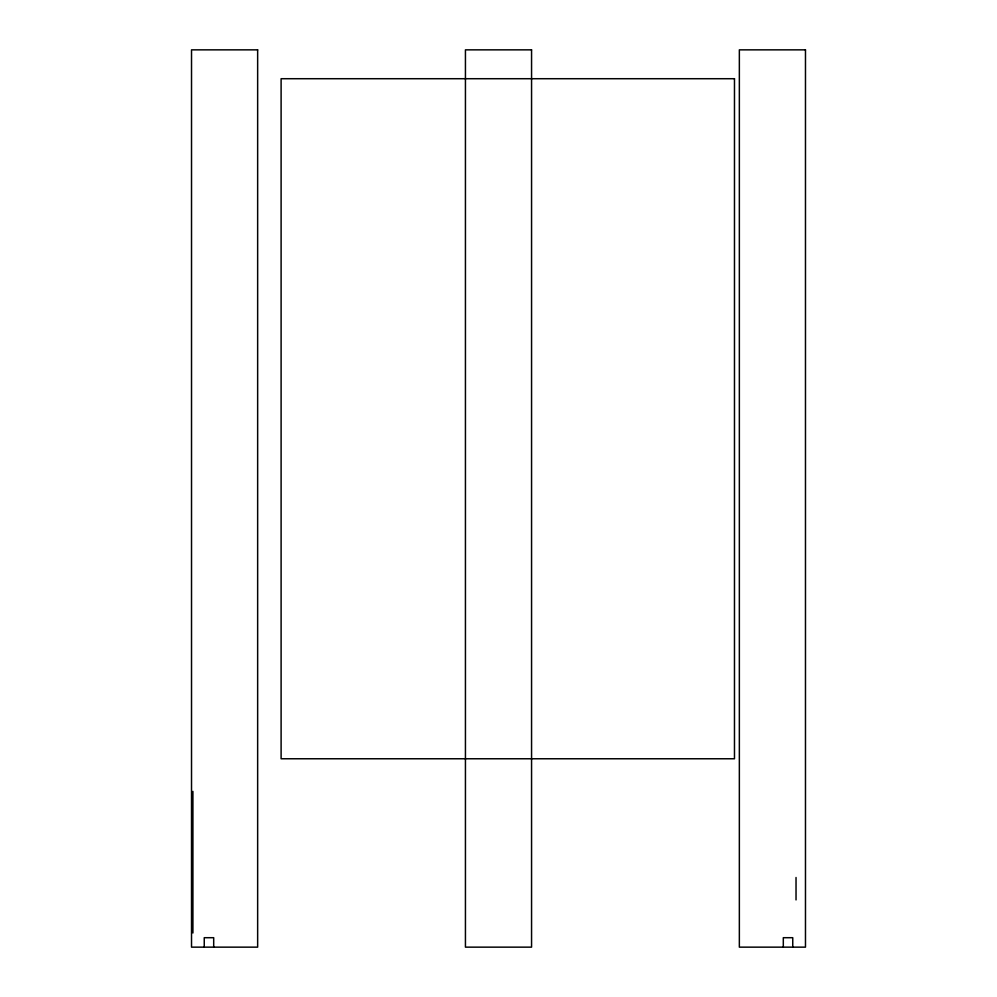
<?xml version="1.0" encoding="UTF-8"?>
<svg xmlns="http://www.w3.org/2000/svg" width="997" height="997" viewBox="0 0 997 997"><rect width="100%" height="100%" fill="white"/><g stroke="black" fill="none" stroke-linecap="round" stroke-linejoin="round"><path stroke-width="1.5" d="M796.03 877.497L796.03 899.93M792.752 947.15L792.752 937.703L783.306 937.703L783.306 947.15M213.694 947.15L213.694 937.703L204.248 937.703L204.248 947.15M192.907 791.394L192.907 932.98M257.65 49.85L191.524 49.85L191.524 947.15L257.65 947.15L257.65 49.85M531.563 49.85L465.437 49.85L465.437 947.15L531.563 947.15L531.563 49.85M805.476 49.85L739.35 49.85L739.35 947.15L805.476 947.15L805.476 49.85M734.477 78.713L281.104 78.713L281.104 758.767L734.477 758.767L734.477 78.713"/></g></svg>
